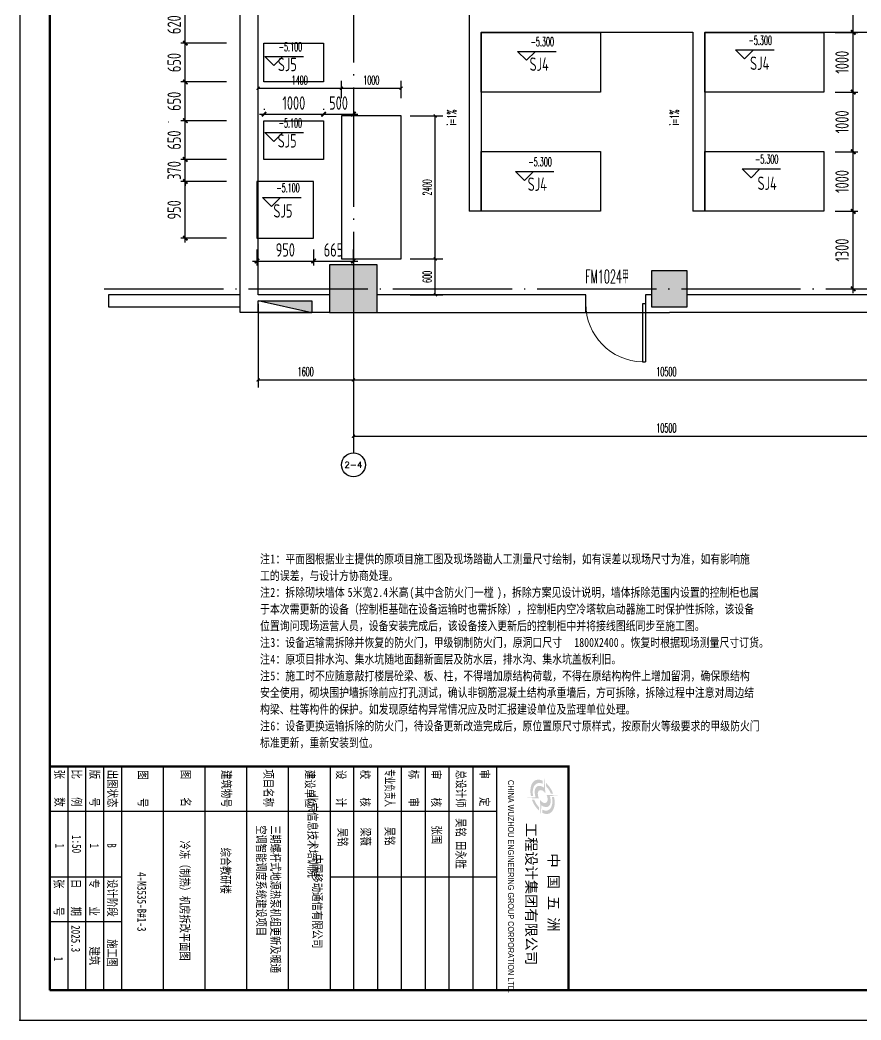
# Model space of a CAD drawing. Extents: x 917265 to 982035, y 334257 to 376307.
# Drawn here: x 917265 to 931371, y 334257 to 351027 of the extents above; entities that cross this region are included whole.
import ezdxf
from ezdxf.enums import TextEntityAlignment as Align

# ---------------------------------------------------------------- set-up
doc = ezdxf.new("R2010")
doc.units = 0
doc.header["$LTSCALE"] = 1000
doc.linetypes.add('DOTE', pattern=[2.42, 2, -0.2, 0.02, -0.2])
for name, color, linetype in [('ACS_COM', 7, 'Continuous'), ('AXIS', 3, 'Continuous'), ('AXIS_TEXT', 7, 'Continuous'), ('C_BLOCK_', 7, 'Continuous'), ('COLUMN', 9, 'Continuous'), ('DIM_ELEV', 3, 'Continuous'), ('DIM_SYMB', 3, 'Continuous'), ('DOTE', 1, 'Continuous'), ('PUB_DIM', 3, 'Continuous'), ('PUB_HATCH', 8, 'Continuous'), ('PUB_TEXT', 7, 'Continuous'), ('PUB_TITLE', 4, 'Continuous'), ('WALL', 255, 'Continuous'), ('WINDOW', 2, 'Continuous'), ('消火栓', 6, 'Continuous'), ('设备基础及留洞', 7, 'Continuous')]:
    doc.layers.add(name, color=color, linetype=linetype)
doc.layers.add('line', color=7, linetype='Continuous', lineweight=50)
doc.styles.add('-宋体', font='', dxfattribs={"width": 0.8})
doc.styles.add('_TCH_AXIS', font='COMPLEX', dxfattribs={"bigfont": 'GBCBIG'})
doc.styles.add('_TCH_DIM', font='SIMPLEX.shx', dxfattribs={"width": 0.75, "bigfont": 'GBCBIG.shx'})
doc.styles.add('_TCH_DIM_T3', font='SIMPLEX.shx', dxfattribs={"width": 0.529412, "bigfont": 'GBCBIG.shx'})
doc.styles.add('BZTK_仿宋GB2312', font='SIMFANG_0.TTF', dxfattribs={"width": 0.75})
doc.styles.add('TSSD_DIMENSION_T3', font='Tssdeng.shx', dxfattribs={"width": 0.7, "bigfont": 'hztxt.shx'})
doc.styles.add('TSSD_Rein', font='Tssdeng.shx', dxfattribs={"width": 0.7, "bigfont": 'hztxt.shx'})
doc.styles.add('WZEDRI_STYLE1', font='SIMFANG_0.TTF', dxfattribs={"width": 0.75})
doc.styles.add('WZEDRI_STYLE2', font='arial.ttf', dxfattribs={"width": 0.65})
doc.styles.add('轴网图框300$0$BZTK_仿宋GB2312', font='', dxfattribs={"width": 0.75})
doc.styles.get('-宋体').set_extended_font_data('SimSun')
doc.styles.get('轴网图框300$0$BZTK_仿宋GB2312').set_extended_font_data('SimSun')
doc.dimstyles.new('_TCH_ARCH&&50', dxfattribs={"dimtxt": 148.75, "dimasz": 50, "dimexe": 125, "dimexo": 150, "dimgap": 63.125, "dimtad": 1, "dimdec": 0, "dimzin": 0, "dimdsep": 46, "dimtxsty": '_TCH_DIM_T3', "dimblk": 'ARCHTICK', "dimcen": 0.09, "dimclrt": 7, "dimazin": 2, "dimtfac": 1, "dimtdec": 0, "dimtix": 1, "dimtmove": 2, "dimatfit": 3, "dimfxl": 1, "dimtolj": 1, "dimtzin": 0, "dimarcsym": 0})
doc.dimstyles.new('TSSD_150_150$TCH&&50', dxfattribs={"dimtxt": 225, "dimasz": 75, "dimexe": 75, "dimexo": 187.5, "dimgap": 75, "dimtad": 1, "dimdec": 0, "dimzin": 0, "dimdsep": 46, "dimtxsty": 'TSSD_DIMENSION_T3', "dimblk": 'ARCHTICK', "dimcen": 0, "dimdle": 75, "dimclrt": 7, "dimadec": 0, "dimazin": 0, "dimtfac": 1, "dimtdec": 0, "dimtix": 1, "dimtmove": 2, "dimatfit": 3, "dimfxl": 1, "dimtolj": 1, "dimtzin": 0, "dimarcsym": 0})

# ---------------------------------------------------------------- blocks, each defined once
blk = doc.blocks.new('$DorLib2D$00000001')
at = {"color": 30}
for p, q in [((0.45, 0.975), (0.5, 0.975)), ((0.45, 0), (0.45, 0.975)), ((0.5, 0), (0.5, 0.975)), ((0.5, 0), (0.45, 0))]:
    blk.add_line(p, q, dxfattribs=at)
at = {"color": 30, "lineweight": 13}
blk.add_arc((0.475, 0), 0.975, 91.4693, 180, dxfattribs=at)
blk = doc.blocks.new('消火栓')
at = {"layer": '消火栓'}
blk.add_hatch(color=256, dxfattribs=at).paths.add_polyline_path([(743316, -12254), (742416, -12254), (742416, -12454)])
blk.add_line((742416, -12454), (743316, -12254), dxfattribs=at)
blk.add_lwpolyline([(742416, -12454), (743316, -12454), (743316, -12254), (742416, -12254)], close=True, dxfattribs=at)
blk = doc.blocks.new('_ArchTick')
at = {"color": 0, "linetype": 'ByBlock', "const_width": 0.4}
blk.add_lwpolyline([(-0.5, -0.5), (0.5, 0.5)], dxfattribs=at)
blk = doc.blocks.new('*D107')
at = {"layer": 'Defpoints', "color": 0, "transparency": 16777216}
for p in [(12084, 2556), (12575, 2556), (12084, 1256)]:
    blk.add_point(p, dxfattribs=at)
at = {"layer": '设备基础及留洞', "color": 0, "lineweight": -2, "transparency": 16777216}
for p, q in [((12271, 2556), (12650, 2556)), ((12575, 1181), (12575, 2631)), ((12271, 1256), (12650, 1256))]:
    blk.add_line(p, q, dxfattribs=at)
at = {"layer": '设备基础及留洞', "color": 0, "lineweight": -2, "transparency": 16777216, "xscale": 75, "yscale": 75, "zscale": 75}
for p, rotation in [((12575, 2556), 90), ((12575, 1256), 270)]:
    blk.add_blockref('_ArchTick', p, dxfattribs=dict(at, rotation=rotation))
at = {"layer": '设备基础及留洞', "color": 7, "transparency": 16777216, "insert": (12387, 1906), "char_height": 225, "attachment_point": 5, "rotation": 90, "style": 'TSSD_DIMENSION_T3'}
blk.add_mtext('\\A1;1300', dxfattribs=at)
blk = doc.blocks.new('*D108')
at = {"layer": 'Defpoints', "color": 0, "transparency": 16777216}
for p in [(12084, 3556), (12575, 3556), (12084, 2556)]:
    blk.add_point(p, dxfattribs=at)
at = {"layer": '设备基础及留洞', "color": 0, "lineweight": -2, "transparency": 16777216}
for p, q in [((12271, 3556), (12650, 3556)), ((12575, 2481), (12575, 3631)), ((12271, 2556), (12650, 2556))]:
    blk.add_line(p, q, dxfattribs=at)
at = {"layer": '设备基础及留洞', "color": 0, "lineweight": -2, "transparency": 16777216, "xscale": 75, "yscale": 75, "zscale": 75}
for p, rotation in [((12575, 3556), 90), ((12575, 2556), 270)]:
    blk.add_blockref('_ArchTick', p, dxfattribs=dict(at, rotation=rotation))
at = {"layer": '设备基础及留洞', "color": 7, "transparency": 16777216, "insert": (12387, 3056), "char_height": 225, "attachment_point": 5, "rotation": 90, "style": 'TSSD_DIMENSION_T3'}
blk.add_mtext('\\A1;1000', dxfattribs=at)
blk = doc.blocks.new('*D109')
at = {"layer": 'Defpoints', "color": 0, "transparency": 16777216}
for p in [(12084, 4556), (12575, 4556), (12084, 3556)]:
    blk.add_point(p, dxfattribs=at)
at = {"layer": '设备基础及留洞', "color": 0, "lineweight": -2, "transparency": 16777216}
for p, q in [((12271, 4556), (12650, 4556)), ((12575, 3481), (12575, 4631)), ((12271, 3556), (12650, 3556))]:
    blk.add_line(p, q, dxfattribs=at)
at = {"layer": '设备基础及留洞', "color": 0, "lineweight": -2, "transparency": 16777216, "xscale": 75, "yscale": 75, "zscale": 75}
for p, rotation in [((12575, 4556), 90), ((12575, 3556), 270)]:
    blk.add_blockref('_ArchTick', p, dxfattribs=dict(at, rotation=rotation))
at = {"layer": '设备基础及留洞', "color": 7, "transparency": 16777216, "insert": (12387, 4056), "char_height": 225, "attachment_point": 5, "rotation": 90, "style": 'TSSD_DIMENSION_T3'}
blk.add_mtext('\\A1;1000', dxfattribs=at)
blk = doc.blocks.new('*D110')
at = {"layer": 'Defpoints', "color": 0, "transparency": 16777216}
for p in [(12084, 5556), (12575, 5556), (12084, 4556)]:
    blk.add_point(p, dxfattribs=at)
at = {"layer": '设备基础及留洞', "color": 0, "lineweight": -2, "transparency": 16777216}
for p, q in [((12271, 5556), (12650, 5556)), ((12575, 4481), (12575, 5631)), ((12271, 4556), (12650, 4556))]:
    blk.add_line(p, q, dxfattribs=at)
at = {"layer": '设备基础及留洞', "color": 0, "lineweight": -2, "transparency": 16777216, "xscale": 75, "yscale": 75, "zscale": 75}
for p, rotation in [((12575, 5556), 90), ((12575, 4556), 270)]:
    blk.add_blockref('_ArchTick', p, dxfattribs=dict(at, rotation=rotation))
at = {"layer": '设备基础及留洞', "color": 7, "transparency": 16777216, "insert": (12387, 5056), "char_height": 225, "attachment_point": 5, "rotation": 90, "style": 'TSSD_DIMENSION_T3'}
blk.add_mtext('\\A1;1000', dxfattribs=at)
blk = doc.blocks.new('*D111')
at = {"layer": 'Defpoints', "color": 0, "transparency": 16777216}
for p in [(12084, 7356), (12575, 7356), (12084, 5556)]:
    blk.add_point(p, dxfattribs=at)
at = {"layer": '设备基础及留洞', "color": 0, "lineweight": -2, "transparency": 16777216}
for p, q in [((12575, 5481), (12575, 7431)), ((12271, 7356), (12650, 7356)), ((12271, 5556), (12650, 5556))]:
    blk.add_line(p, q, dxfattribs=at)
at = {"layer": '设备基础及留洞', "color": 0, "lineweight": -2, "transparency": 16777216, "xscale": 75, "yscale": 75, "zscale": 75}
for p, rotation in [((12575, 7356), 90), ((12575, 5556), 270)]:
    blk.add_blockref('_ArchTick', p, dxfattribs=dict(at, rotation=rotation))
at = {"layer": '设备基础及留洞', "color": 7, "transparency": 16777216, "insert": (12387, 6456), "char_height": 225, "attachment_point": 5, "rotation": 90, "style": 'TSSD_DIMENSION_T3'}
blk.add_mtext('\\A1;1800', dxfattribs=at)
blk = doc.blocks.new('*D113')
at = {"layer": 'Defpoints', "color": 0, "transparency": 16777216}
for p in [(3524, 2106), (4189, 2106), (4189, 1722)]:
    blk.add_point(p, dxfattribs=at)
at = {"layer": '设备基础及留洞', "color": 0, "lineweight": -2, "transparency": 16777216}
for p, q in [((3524, 1918), (3524, 1647)), ((4189, 1918), (4189, 1647)), ((3449, 1722), (4264, 1722))]:
    blk.add_line(p, q, dxfattribs=at)
at = {"layer": '设备基础及留洞', "color": 0, "lineweight": -2, "transparency": 16777216, "xscale": 75, "yscale": 75, "zscale": 75, "rotation": 180}
blk.add_blockref('_ArchTick', (3524, 1722), dxfattribs=at)
at = {"layer": '设备基础及留洞', "color": 0, "lineweight": -2, "transparency": 16777216, "xscale": 75, "yscale": 75, "zscale": 75}
blk.add_blockref('_ArchTick', (4189, 1722), dxfattribs=at)
at = {"layer": '设备基础及留洞', "color": 7, "transparency": 16777216, "insert": (3857, 1909), "char_height": 225, "attachment_point": 5, "style": 'TSSD_DIMENSION_T3'}
blk.add_mtext('\\A1;665', dxfattribs=at)
blk = doc.blocks.new('*D114')
at = {"layer": 'Defpoints', "color": 0, "transparency": 16777216}
for p in [(2574, 2106), (3524, 2106), (3524, 1722)]:
    blk.add_point(p, dxfattribs=at)
at = {"layer": '设备基础及留洞', "color": 0, "lineweight": -2, "transparency": 16777216}
for p, q in [((2574, 1918), (2574, 1647)), ((3524, 1918), (3524, 1647)), ((2499, 1722), (3599, 1722))]:
    blk.add_line(p, q, dxfattribs=at)
at = {"layer": '设备基础及留洞', "color": 0, "lineweight": -2, "transparency": 16777216, "xscale": 75, "yscale": 75, "zscale": 75, "rotation": 180}
blk.add_blockref('_ArchTick', (2574, 1722), dxfattribs=at)
at = {"layer": '设备基础及留洞', "color": 0, "lineweight": -2, "transparency": 16777216, "xscale": 75, "yscale": 75, "zscale": 75}
blk.add_blockref('_ArchTick', (3524, 1722), dxfattribs=at)
at = {"layer": '设备基础及留洞', "color": 7, "transparency": 16777216, "insert": (3049, 1909), "char_height": 225, "attachment_point": 5, "style": 'TSSD_DIMENSION_T3'}
blk.add_mtext('\\A1;950', dxfattribs=at)
blk = doc.blocks.new('*D115')
at = {"layer": 'Defpoints', "color": 0, "transparency": 16777216}
for p in [(3692, 4086), (4191, 4185), (4191, 4086)]:
    blk.add_point(p, dxfattribs=at)
at = {"layer": '设备基础及留洞', "color": 0, "lineweight": -2, "transparency": 16777216}
for p, q in [((3692, 4273), (3692, 4260)), ((4191, 4273), (4191, 4260)), ((3617, 4185), (4266, 4185))]:
    blk.add_line(p, q, dxfattribs=at)
at = {"layer": '设备基础及留洞', "color": 0, "lineweight": -2, "transparency": 16777216, "xscale": 75, "yscale": 75, "zscale": 75, "rotation": 180}
blk.add_blockref('_ArchTick', (3692, 4185), dxfattribs=at)
at = {"layer": '设备基础及留洞', "color": 0, "lineweight": -2, "transparency": 16777216, "xscale": 75, "yscale": 75, "zscale": 75}
blk.add_blockref('_ArchTick', (4191, 4185), dxfattribs=at)
at = {"layer": '设备基础及留洞', "color": 7, "transparency": 16777216, "insert": (3942, 4372), "char_height": 225, "attachment_point": 5, "style": 'TSSD_DIMENSION_T3'}
blk.add_mtext('\\A1;500', dxfattribs=at)
blk = doc.blocks.new('*D116')
at = {"layer": 'Defpoints', "color": 0, "transparency": 16777216}
for p in [(2692, 4086), (3692, 4185), (3692, 4086)]:
    blk.add_point(p, dxfattribs=at)
at = {"layer": '设备基础及留洞', "color": 0, "lineweight": -2, "transparency": 16777216}
for p, q in [((2692, 4273), (2692, 4260)), ((3692, 4273), (3692, 4260)), ((2617, 4185), (3767, 4185))]:
    blk.add_line(p, q, dxfattribs=at)
at = {"layer": '设备基础及留洞', "color": 0, "lineweight": -2, "transparency": 16777216, "xscale": 75, "yscale": 75, "zscale": 75, "rotation": 180}
blk.add_blockref('_ArchTick', (2692, 4185), dxfattribs=at)
at = {"layer": '设备基础及留洞', "color": 0, "lineweight": -2, "transparency": 16777216, "xscale": 75, "yscale": 75, "zscale": 75}
blk.add_blockref('_ArchTick', (3692, 4185), dxfattribs=at)
at = {"layer": '设备基础及留洞', "color": 7, "transparency": 16777216, "insert": (3192, 4372), "char_height": 225, "attachment_point": 5, "style": 'TSSD_DIMENSION_T3'}
blk.add_mtext('\\A1;1000', dxfattribs=at)
blk = doc.blocks.new('*D146')
at = {"layer": 'Defpoints', "color": 0, "transparency": 16777216}
for p in [(1372, 3056), (2250, 3056), (2250, 2106)]:
    blk.add_point(p, dxfattribs=at)
at = {"layer": '设备基础及留洞', "color": 0, "lineweight": -2, "transparency": 16777216}
for p, q in [((2063, 3056), (1297, 3056)), ((1372, 2031), (1372, 3131)), ((2063, 2106), (1297, 2106))]:
    blk.add_line(p, q, dxfattribs=at)
at = {"layer": '设备基础及留洞', "color": 0, "lineweight": -2, "transparency": 16777216, "xscale": 75, "yscale": 75, "zscale": 75}
for p, rotation in [((1372, 3056), 90), ((1372, 2106), 270)]:
    blk.add_blockref('_ArchTick', p, dxfattribs=dict(at, rotation=rotation))
at = {"layer": '设备基础及留洞', "color": 7, "transparency": 16777216, "insert": (1185, 2581), "char_height": 225, "attachment_point": 5, "rotation": 90, "style": 'TSSD_DIMENSION_T3'}
blk.add_mtext('\\A1;950', dxfattribs=at)
blk = doc.blocks.new('*D147')
at = {"layer": 'Defpoints', "color": 0, "transparency": 16777216}
for p in [(1372, 3426), (2250, 3426), (2250, 3056)]:
    blk.add_point(p, dxfattribs=at)
at = {"layer": '设备基础及留洞', "color": 0, "lineweight": -2, "transparency": 16777216}
for p, q in [((2063, 3426), (1297, 3426)), ((1372, 3426), (1372, 3501)), ((1372, 3056), (1372, 3426)), ((2063, 3056), (1297, 3056)), ((1372, 3056), (1372, 2981))]:
    blk.add_line(p, q, dxfattribs=at)
at = {"layer": '设备基础及留洞', "color": 0, "lineweight": -2, "transparency": 16777216, "xscale": 75, "yscale": 75, "zscale": 75}
for p, rotation in [((1372, 3426), 270), ((1372, 3056), 90)]:
    blk.add_blockref('_ArchTick', p, dxfattribs=dict(at, rotation=rotation))
at = {"layer": '设备基础及留洞', "color": 7, "transparency": 16777216, "insert": (1185, 3241), "char_height": 225, "attachment_point": 5, "rotation": 90, "style": 'TSSD_DIMENSION_T3'}
blk.add_mtext('\\A1;370', dxfattribs=at)
blk = doc.blocks.new('*D148')
at = {"layer": 'Defpoints', "color": 0, "transparency": 16777216}
for p in [(1372, 4076), (2250, 4076), (2250, 3426)]:
    blk.add_point(p, dxfattribs=at)
at = {"layer": '设备基础及留洞', "color": 0, "lineweight": -2, "transparency": 16777216}
for p, q in [((2063, 4076), (1297, 4076)), ((1372, 3351), (1372, 4151)), ((2063, 3426), (1297, 3426))]:
    blk.add_line(p, q, dxfattribs=at)
at = {"layer": '设备基础及留洞', "color": 0, "lineweight": -2, "transparency": 16777216, "xscale": 75, "yscale": 75, "zscale": 75}
for p, rotation in [((1372, 4076), 90), ((1372, 3426), 270)]:
    blk.add_blockref('_ArchTick', p, dxfattribs=dict(at, rotation=rotation))
at = {"layer": '设备基础及留洞', "color": 7, "transparency": 16777216, "insert": (1185, 3751), "char_height": 225, "attachment_point": 5, "rotation": 90, "style": 'TSSD_DIMENSION_T3'}
blk.add_mtext('\\A1;650', dxfattribs=at)
blk = doc.blocks.new('*D149')
at = {"layer": 'Defpoints', "color": 0, "transparency": 16777216}
for p in [(1372, 4726), (2250, 4726), (2250, 4076)]:
    blk.add_point(p, dxfattribs=at)
at = {"layer": '设备基础及留洞', "color": 0, "lineweight": -2, "transparency": 16777216}
for p, q in [((2063, 4726), (1297, 4726)), ((1372, 4001), (1372, 4801)), ((2063, 4076), (1297, 4076))]:
    blk.add_line(p, q, dxfattribs=at)
at = {"layer": '设备基础及留洞', "color": 0, "lineweight": -2, "transparency": 16777216, "xscale": 75, "yscale": 75, "zscale": 75}
for p, rotation in [((1372, 4726), 90), ((1372, 4076), 270)]:
    blk.add_blockref('_ArchTick', p, dxfattribs=dict(at, rotation=rotation))
at = {"layer": '设备基础及留洞', "color": 7, "transparency": 16777216, "insert": (1185, 4401), "char_height": 225, "attachment_point": 5, "rotation": 90, "style": 'TSSD_DIMENSION_T3'}
blk.add_mtext('\\A1;650', dxfattribs=at)
blk = doc.blocks.new('*D150')
at = {"layer": 'Defpoints', "color": 0, "transparency": 16777216}
for p in [(1372, 5376), (2250, 5376), (2250, 4726)]:
    blk.add_point(p, dxfattribs=at)
at = {"layer": '设备基础及留洞', "color": 0, "lineweight": -2, "transparency": 16777216}
for p, q in [((2063, 5376), (1297, 5376)), ((1372, 4651), (1372, 5451)), ((2063, 4726), (1297, 4726))]:
    blk.add_line(p, q, dxfattribs=at)
at = {"layer": '设备基础及留洞', "color": 0, "lineweight": -2, "transparency": 16777216, "xscale": 75, "yscale": 75, "zscale": 75}
for p, rotation in [((1372, 5376), 90), ((1372, 4726), 270)]:
    blk.add_blockref('_ArchTick', p, dxfattribs=dict(at, rotation=rotation))
at = {"layer": '设备基础及留洞', "color": 7, "transparency": 16777216, "insert": (1185, 5051), "char_height": 225, "attachment_point": 5, "rotation": 90, "style": 'TSSD_DIMENSION_T3'}
blk.add_mtext('\\A1;650', dxfattribs=at)
blk = doc.blocks.new('*D151')
at = {"layer": 'Defpoints', "color": 0, "transparency": 16777216}
for p in [(1372, 5996), (2250, 5996), (2250, 5376)]:
    blk.add_point(p, dxfattribs=at)
at = {"layer": '设备基础及留洞', "color": 0, "lineweight": -2, "transparency": 16777216}
for p, q in [((1372, 5301), (1372, 6071)), ((2063, 5996), (1297, 5996)), ((2063, 5376), (1297, 5376))]:
    blk.add_line(p, q, dxfattribs=at)
at = {"layer": '设备基础及留洞', "color": 0, "lineweight": -2, "transparency": 16777216, "xscale": 75, "yscale": 75, "zscale": 75}
for p, rotation in [((1372, 5996), 90), ((1372, 5376), 270)]:
    blk.add_blockref('_ArchTick', p, dxfattribs=dict(at, rotation=rotation))
at = {"layer": '设备基础及留洞', "color": 7, "transparency": 16777216, "insert": (1185, 5686), "char_height": 225, "attachment_point": 5, "rotation": 90, "style": 'TSSD_DIMENSION_T3'}
blk.add_mtext('\\A1;620', dxfattribs=at)
blk = doc.blocks.new('标准图框_A1_横式')
h = blk.add_hatch(color=256)
h.paths.add_polyline_path([(769.62, 174.11), (770.74, 174.11), (770.19, 173.53), (769.38, 172.89), (768.73, 172.48), (767.84, 172.02), (767.05, 171.71), (767.05, 172.5), (767.79, 172.81), (768.63, 173.29), (769.11, 173.65)])
h.paths.add_polyline_path([(760.76, 175.36), (761.79, 175.36), (761.65, 175.02), (761.5, 174.42), (761.53, 173.85), (761.65, 173.46), (761.94, 173.01), (762.27, 172.67), (762.63, 172.43), (762.94, 172.29), (763.64, 172.09), (764.29, 172.02), (764.86, 172.02), (765.39, 172.07), (765.9, 172.17), (765.9, 171.42), (765.3, 171.3), (764.53, 171.23), (763.81, 171.23), (762.78, 171.37), (762.22, 171.54), (761.79, 171.73), (761.29, 172.05), (760.93, 172.38), (760.76, 172.6), (760.54, 173.01), (760.4, 173.58), (760.4, 174.25), (760.5, 174.73), (760.62, 175.09)], flags=17)
h.paths.add_polyline_path([(764.7, 176.2), (764.86, 176.2), (764.46, 175.84), (764.22, 175.55), (764.05, 175.26), (763.9, 174.78), (763.93, 174.42), (764.05, 174.16), (764.14, 174.04), (764.41, 173.85), (764.67, 173.75), (764.98, 173.7), (765.68, 173.75), (766.18, 173.89), (766.69, 174.13), (766.52, 169.72), (766.3, 172.62), (766.28, 172.89), (766.23, 172.98), (765.68, 172.81), (764.96, 172.69), (764.07, 172.69), (763.59, 172.79), (763.11, 173.01), (762.75, 173.34), (762.63, 173.53), (762.49, 173.92), (762.46, 174.09), (762.49, 174.54), (762.63, 175.02), (762.87, 175.48), (763.06, 175.74), (762.87, 175.79), (759.01, 176.01)])
h.paths.add_polyline_path([(765.03, 178.81), (765.08, 178.81), (765.06, 178.05), (764.62, 177.88), (764.02, 177.57), (763.38, 177.13), (762.66, 176.51), (761.55, 176.51), (762.32, 177.25), (762.92, 177.71), (763.76, 178.24), (764.43, 178.57)])
h.paths.add_polyline_path([(767.62, 179.37), (768.54, 179.37), (769.38, 179.25), (770.02, 179.05), (770.72, 178.72), (771.08, 178.45), (771.51, 177.97), (771.73, 177.57), (771.87, 177.01), (771.85, 176.2), (771.78, 175.86), (771.54, 175.26), (770.48, 175.26), (770.72, 175.91), (770.77, 176.17), (770.77, 176.68), (770.72, 176.92), (770.53, 177.37), (770.31, 177.66), (770, 177.95), (769.71, 178.14), (769.42, 178.29), (768.75, 178.5), (768.06, 178.6), (767.1, 178.57), (766.23, 178.43), (766.23, 179.15), (766.81, 179.27)], flags=17)
h.paths.add_polyline_path([(765.66, 180.69), (765.66, 181), (765.87, 177.83), (765.92, 177.73), (766.23, 177.85), (767.14, 178.02), (767.96, 178.02), (768.44, 177.93), (768.75, 177.81), (769.11, 177.57), (769.4, 177.25), (769.52, 177.01), (769.59, 176.7), (769.59, 176.32), (769.42, 175.67), (769.21, 175.24), (768.99, 174.95), (769.02, 174.9), (772.83, 174.66), (767.19, 174.45), (767.55, 174.76), (767.98, 175.31), (768.15, 175.67), (768.2, 175.86), (768.2, 176.2), (768.1, 176.49), (767.96, 176.68), (767.82, 176.8), (767.41, 176.97), (766.9, 177.01), (766.16, 176.89), (765.87, 176.8), (765.49, 176.61)])
for p, q in [((831, 160), (756, 160)), ((771, 10), (771, 160)), ((793, 104), (793, 160)), ((831, 152), (756, 152)), ((831, 144), (756, 144)), ((831, 136), (756, 136)), ((831, 128), (756, 128)), ((831, 120), (756, 120)), ((831, 112), (756, 112)), ((756, 104), (831, 104)), ((831, 90), (831, 104)), ((756, 90), (831, 90)), ((831, 76), (831, 90)), ((756, 76), (831, 76)), ((756, 62), (831, 62)), ((756, 48), (831, 48)), ((756, 34), (831, 34)), ((793, 10), (793, 34)), ((808, 10), (808, 34)), ((756, 28), (831, 28)), ((756, 22), (831, 22)), ((756, 16), (831, 16))]:
    blk.add_line(p, q)
at = {"color": 7}
for points in [[(841, 0), (841, 594)], [(0, 0), (841, 0)]]:
    blk.add_lwpolyline(points, dxfattribs=at)
at = {"color": 4, "const_width": 0.8}
blk.add_lwpolyline([(831, 10), (831, 584)], dxfattribs=at)
at = {"lineweight": 80, "const_width": 0.8}
blk.add_lwpolyline([(831, 10), (831, 184), (756, 184), (756, 10)], dxfattribs=at)
at = {"color": 4}
blk.add_lwpolyline([(25, 10, 0.8, 0.8, 0), (831, 10, 0, 0, 0)], format="xyseb", dxfattribs=at)
at = {"lineweight": 30, "const_width": 0.3}
blk.add_lwpolyline([(831, 10), (756, 10)], dxfattribs=at)
blk.add_point((841, 0))
at = {"lineweight": 106, "style": 'WZEDRI_STYLE1'}
for s, p in [('中 国 五 洲', (785.1, 177.24)), ('工程设计集团有限公司', (774.9, 169.77))]:
    blk.add_text(s, height=3.5, dxfattribs=at).set_placement(p)
for s, height, style, width, p in [('CHINA WUZHOU ENGINEERING GROUP CORPORATION LTD.', 2, 'WZEDRI_STYLE2', 0.8, (760.5, 163.7)), ('审    定', 3, 'BZTK_仿宋GB2312', 0.75, (756.98, 154.39)), ('总设计师', 3, 'BZTK_仿宋GB2312', 0.75, (757.13, 146.43)), ('审    核', 3, 'BZTK_仿宋GB2312', 0.75, (757.13, 138.15)), ('标    审', 3, 'BZTK_仿宋GB2312', 0.75, (757.1, 130.61)), ('专业负责人', 3, 'BZTK_仿宋GB2312', 0.6, (756.9, 122.55)), ('校    核', 3, 'BZTK_仿宋GB2312', 0.75, (757.09, 114.33)), ('设    计', 3, 'BZTK_仿宋GB2312', 0.75, (757.14, 106.24)), ('建设单位', 3, 'BZTK_仿宋GB2312', 0.75, (757.11, 95.82)), (' 项目名称', 3, 'BZTK_仿宋GB2312', 0.75, (755.41, 81.9)), ('建筑物号', 3, 'BZTK_仿宋GB2312', 0.75, (757.15, 67.77)), ('图    名', 3, 'BZTK_仿宋GB2312', 0.75, (757.06, 54.15)), ('图    号', 3, 'BZTK_仿宋GB2312', 0.75, (757.25, 39.75)), ('出图状态', 3, 'BZTK_仿宋GB2312', 0.75, (757.09, 29.55)), ('设计阶段', 3, 'BZTK_仿宋GB2312', 0.75, (793.75, 29.47)), ('版    号', 3, 'BZTK_仿宋GB2312', 0.75, (757.09, 23.55)), ('专    业', 3, 'BZTK_仿宋GB2312', 0.75, (793.68, 23.42)), ('比    例', 3, 'BZTK_仿宋GB2312', 0.75, (756.99, 17.5)), ('日    期', 3, 'BZTK_仿宋GB2312', 0.75, (793.71, 17.33)), ('张    数', 3, 'BZTK_仿宋GB2312', 0.75, (757.05, 11.77)), ('张    号', 3, 'BZTK_仿宋GB2312', 0.75, (793.74, 11.56))]:
    blk.add_text(s, height=height, dxfattribs=dict(style=style, width=width)).set_placement(p)
at = {"style": 'BZTK_仿宋GB2312', "width": 0.75}
for tag, height, p in [('工艺', 2.5, (17.55, 569)), ('总图', 2.5, (17.55, 557)), ('建筑', 2.5, (17.55, 545)), ('结构', 2.5, (17.55, 533)), ('水道', 2.5, (17.55, 521)), ('暖通', 2.5, (17.55, 509)), ('电气', 2.5, (17.55, 497)), ('电信', 2.5, (17.55, 485)), ('热机', 2.5, (17.55, 473)), ('自控', 2.5, (17.55, 461)), ('审定', 3, (781.22, 156.28)), ('总设计师', 3, (782, 148)), ('审核', 3, (782, 140)), ('标审', 3, (782, 132)), ('专业负责人', 3, (782, 124)), ('校核', 3, (782, 116)), ('设计', 3, (782, 108)), ('建筑物号', 3, (801, 69)), ('图名', 3, (801, 55)), ('图号', 3, (801, 41)), ('出图状态', 3, (782, 31)), ('设计阶段', 3, (819.5, 31)), ('版号', 3, (782, 25)), ('专业', 3, (819.5, 25)), ('比例', 3, (782, 19)), ('日期', 3, (819.5, 19)), ('张数', 3, (782, 13)), ('张号', 3, (819.5, 13))]:
    blk.add_attdef(tag, text='', height=height, dxfattribs=at).set_placement(p, align=Align.MIDDLE_CENTER)
at = {"style": 'BZTK_仿宋GB2312', "width": 0.75, "flags": 1}
for tag, p in [('审定签名位置_001', (811.75, 157.58)), ('总设计师签名位置_001', (811.75, 149.58)), ('审核签名位置_001', (811.75, 141.58)), ('标审签名位置_001', (811.75, 133.58)), ('专业负责人签名位置_001', (811.75, 125.58)), ('校核签名位置_001', (811.75, 117.58)), ('设计签名位置_001', (811.75, 109.58))]:
    blk.add_attdef(tag, text='', height=3, dxfattribs=at).set_placement(p, align=Align.TOP_LEFT)
at = {"style": 'BZTK_仿宋GB2312', "width": 0.75}
for tag, p in [('建设单位_001', (801, 98.5)), ('项目名称_001', (801, 84.5))]:
    blk.add_attdef(tag, text='', height=3, dxfattribs=at).set_placement(p, align=Align.TOP_LEFT)
blk = doc.blocks.new('A$C1E6212F9')
at = {"layer": 'C_BLOCK_'}
ref = blk.add_blockref('标准图框_A1_横式', (0, 0), dxfattribs=at)
ref.add_attrib('建设单位_001', '中国移动通信有限公司', (785.49, 98.27), dxfattribs={"layer": '0', "height": 3, "style": 'BZTK_仿宋GB2312', "width": 0.75})
ref.add_attrib('专业', '建筑', dxfattribs={"layer": '0', "height": 3, "style": 'BZTK_仿宋GB2312', "width": 0.75}).set_placement((819.5, 25), align=Align.MIDDLE_CENTER)
ref.add_attrib('比例', '1:50', dxfattribs={"layer": '0', "height": 3, "style": 'BZTK_仿宋GB2312', "width": 0.75}).set_placement((782, 19), align=Align.MIDDLE_CENTER)
ref.add_attrib('建设单位_002', '北京信息技术培训院', (764.93, 96.71), dxfattribs={"layer": '0', "height": 3, "style": 'BZTK_仿宋GB2312', "width": 0.75})
blk = doc.blocks.new('*D23')
at = {"layer": 'AXIS', "color": 0, "lineweight": -2, "transparency": 16777216}
for p, q in [((922857, 344641), (922857, 343922)), ((933357, 344641), (933357, 343922)), ((922857, 344047), (933357, 344047))]:
    blk.add_line(p, q, dxfattribs=at)
at = {"layer": 'Defpoints', "color": 0, "transparency": 16777216}
for p in [(922857, 344791), (933357, 344791), (933357, 344047)]:
    blk.add_point(p, dxfattribs=at)
at = {"layer": 'AXIS', "color": 0, "lineweight": -2, "transparency": 16777216, "xscale": 50, "yscale": 50, "zscale": 50, "rotation": 180}
blk.add_blockref('_ArchTick', (922857, 344047), dxfattribs=at)
at = {"layer": 'AXIS', "color": 0, "lineweight": -2, "transparency": 16777216, "xscale": 50, "yscale": 50, "zscale": 50}
blk.add_blockref('_ArchTick', (933357, 344047), dxfattribs=at)
at = {"layer": 'AXIS', "color": 7, "transparency": 16777216, "insert": (928107, 344185), "char_height": 148.8, "attachment_point": 5, "style": '_TCH_DIM_T3'}
blk.add_mtext('\\A1;10500', dxfattribs=at)
blk = doc.blocks.new('*D32')
at = {"layer": 'Defpoints', "color": 0, "transparency": 16777216}
for p in [(923657, 349419), (924231, 349419), (923657, 347019)]:
    blk.add_point(p, dxfattribs=at)
at = {"layer": 'PUB_DIM', "color": 0, "lineweight": -2, "transparency": 16777216}
for p, q in [((923807, 349419), (924356, 349419)), ((924231, 347019), (924231, 349419)), ((923807, 347019), (924356, 347019))]:
    blk.add_line(p, q, dxfattribs=at)
at = {"layer": 'PUB_DIM', "color": 0, "lineweight": -2, "transparency": 16777216, "xscale": 50, "yscale": 50, "zscale": 50}
for p, rotation in [((924231, 349419), 90), ((924231, 347019), 270)]:
    blk.add_blockref('_ArchTick', p, dxfattribs=dict(at, rotation=rotation))
at = {"layer": 'PUB_DIM', "color": 7, "transparency": 16777216, "insert": (924093, 348219), "char_height": 148.8, "attachment_point": 5, "rotation": 90, "style": '_TCH_DIM_T3'}
blk.add_mtext('\\A1;2400', dxfattribs=at)
blk = doc.blocks.new('*D33')
at = {"layer": 'Defpoints', "color": 0, "transparency": 16777216}
for p in [(923657, 347019), (924231, 347019), (923657, 346419)]:
    blk.add_point(p, dxfattribs=at)
at = {"layer": 'PUB_DIM', "color": 0, "lineweight": -2, "transparency": 16777216}
for p, q in [((923807, 347019), (924356, 347019)), ((924231, 346419), (924231, 347019)), ((923807, 346419), (924356, 346419))]:
    blk.add_line(p, q, dxfattribs=at)
at = {"layer": 'PUB_DIM', "color": 0, "lineweight": -2, "transparency": 16777216, "xscale": 50, "yscale": 50, "zscale": 50}
for p, rotation in [((924231, 347019), 90), ((924231, 346419), 270)]:
    blk.add_blockref('_ArchTick', p, dxfattribs=dict(at, rotation=rotation))
at = {"layer": 'PUB_DIM', "color": 7, "transparency": 16777216, "insert": (924093, 346719), "char_height": 148.8, "attachment_point": 5, "rotation": 90, "style": '_TCH_DIM_T3'}
blk.add_mtext('\\A1;600', dxfattribs=at)
blk = doc.blocks.new('*D34')
at = {"layer": 'Defpoints', "color": 0, "transparency": 16777216}
for p in [(922657, 349881), (921257, 349563), (922657, 349563)]:
    blk.add_point(p, dxfattribs=at)
at = {"layer": 'PUB_DIM', "color": 0, "lineweight": -2, "transparency": 16777216}
for p, q in [((921257, 349713), (921257, 350006)), ((922657, 349713), (922657, 350006)), ((921257, 349881), (922657, 349881))]:
    blk.add_line(p, q, dxfattribs=at)
at = {"layer": 'PUB_DIM', "color": 0, "lineweight": -2, "transparency": 16777216, "xscale": 50, "yscale": 50, "zscale": 50, "rotation": 180}
blk.add_blockref('_ArchTick', (921257, 349881), dxfattribs=at)
at = {"layer": 'PUB_DIM', "color": 0, "lineweight": -2, "transparency": 16777216, "xscale": 50, "yscale": 50, "zscale": 50}
blk.add_blockref('_ArchTick', (922657, 349881), dxfattribs=at)
at = {"layer": 'PUB_DIM', "color": 7, "transparency": 16777216, "insert": (921957, 350018), "char_height": 148.8, "attachment_point": 5, "style": '_TCH_DIM_T3'}
blk.add_mtext('\\A1;1400', dxfattribs=at)
blk = doc.blocks.new('*D35')
at = {"layer": 'Defpoints', "color": 0, "transparency": 16777216}
for p in [(923657, 349881), (922657, 349563), (923657, 349563)]:
    blk.add_point(p, dxfattribs=at)
at = {"layer": 'PUB_DIM', "color": 0, "lineweight": -2, "transparency": 16777216}
for p, q in [((922657, 349713), (922657, 350006)), ((923657, 349713), (923657, 350006)), ((922657, 349881), (923657, 349881))]:
    blk.add_line(p, q, dxfattribs=at)
at = {"layer": 'PUB_DIM', "color": 0, "lineweight": -2, "transparency": 16777216, "xscale": 50, "yscale": 50, "zscale": 50, "rotation": 180}
blk.add_blockref('_ArchTick', (922657, 349881), dxfattribs=at)
at = {"layer": 'PUB_DIM', "color": 0, "lineweight": -2, "transparency": 16777216, "xscale": 50, "yscale": 50, "zscale": 50}
blk.add_blockref('_ArchTick', (923657, 349881), dxfattribs=at)
at = {"layer": 'PUB_DIM', "color": 7, "transparency": 16777216, "insert": (923157, 350018), "char_height": 148.8, "attachment_point": 5, "style": '_TCH_DIM_T3'}
blk.add_mtext('\\A1;1000', dxfattribs=at)
blk = doc.blocks.new('*D43')
at = {"layer": 'Defpoints', "color": 0, "transparency": 16777216}
for p in [(921257, 346419), (922857, 346419), (922857, 344991)]:
    blk.add_point(p, dxfattribs=at)
at = {"layer": 'PUB_DIM', "color": 0, "lineweight": -2, "transparency": 16777216}
for p, q in [((921257, 346269), (921257, 344866)), ((922857, 346269), (922857, 344866)), ((921257, 344991), (922857, 344991))]:
    blk.add_line(p, q, dxfattribs=at)
at = {"layer": 'PUB_DIM', "color": 0, "lineweight": -2, "transparency": 16777216, "xscale": 50, "yscale": 50, "zscale": 50, "rotation": 180}
blk.add_blockref('_ArchTick', (921257, 344991), dxfattribs=at)
at = {"layer": 'PUB_DIM', "color": 0, "lineweight": -2, "transparency": 16777216, "xscale": 50, "yscale": 50, "zscale": 50}
blk.add_blockref('_ArchTick', (922857, 344991), dxfattribs=at)
at = {"layer": 'PUB_DIM', "color": 7, "transparency": 16777216, "insert": (922057, 345129), "char_height": 148.8, "attachment_point": 5, "style": '_TCH_DIM_T3'}
blk.add_mtext('\\A1;1600', dxfattribs=at)
blk = doc.blocks.new('*D44')
at = {"layer": 'Defpoints', "color": 0, "transparency": 16777216}
for p in [(922857, 346419), (933357, 346419), (933357, 344991)]:
    blk.add_point(p, dxfattribs=at)
at = {"layer": 'PUB_DIM', "color": 0, "lineweight": -2, "transparency": 16777216}
for p, q in [((922857, 346269), (922857, 344866)), ((933357, 346269), (933357, 344866)), ((922857, 344991), (933357, 344991))]:
    blk.add_line(p, q, dxfattribs=at)
at = {"layer": 'PUB_DIM', "color": 0, "lineweight": -2, "transparency": 16777216, "xscale": 50, "yscale": 50, "zscale": 50, "rotation": 180}
blk.add_blockref('_ArchTick', (922857, 344991), dxfattribs=at)
at = {"layer": 'PUB_DIM', "color": 0, "lineweight": -2, "transparency": 16777216, "xscale": 50, "yscale": 50, "zscale": 50}
blk.add_blockref('_ArchTick', (933357, 344991), dxfattribs=at)
at = {"layer": 'PUB_DIM', "color": 7, "transparency": 16777216, "insert": (928107, 345129), "char_height": 148.8, "attachment_point": 5, "style": '_TCH_DIM_T3'}
blk.add_mtext('\\A1;10500', dxfattribs=at)
blk = doc.blocks.new('A$C22CB425E')
at = {"layer": '设备基础及留洞'}
for points in [[(6333.9, 5556.5), (8333.9, 5556.5), (8333.9, 4556.5), (6333.9, 4556.5)], [(10083.9, 5556.5), (12083.9, 5556.5), (12083.9, 4556.5), (10083.9, 4556.5)], [(2691.6, 5376.5), (3691.3, 5376.5), (3691.3, 4726.5), (2691.6, 4726.5)], [(2691.3, 4076), (3691, 4076), (3691, 3426), (2691.3, 3426)], [(6333.9, 3556.5), (8333.9, 3556.5), (8333.9, 2556.5), (6333.9, 2556.5)], [(10083.9, 3556.5), (12083.9, 3556.5), (12083.9, 2556.5), (10083.9, 2556.5)], [(2573.9, 2106), (3523.9, 2106), (3523.9, 3056), (2573.9, 3056)]]:
    blk.add_lwpolyline(points, close=True, dxfattribs=at)
at = {"layer": '设备基础及留洞', "style": 'TSSD_Rein', "width": 0.7}
for s, p in [('SJ5', (3082.6, 4838.8)), ('SJ4', (7307.1, 4844.2)), ('SJ4', (11005.6, 4859.9)), ('SJ5', (3079.6, 3558.4)), ('SJ4', (7275.6, 2831.4)), ('SJ4', (11131.5, 2847.1)), ('SJ5', (3008.9, 2383.4))]:
    blk.add_text(s, height=225, dxfattribs=at).set_placement(p, align=Align.BOTTOM_CENTER)
at = {"layer": '设备基础及留洞'}
for p1, p2, distance, picture, middle in [((12083.9, 5556.5), (12083.9, 7356.5), -490.7, '*D111', (12387.2, 6456.5)), ((2250.3324, 5376.4641), (2250.3324, 5996.0001), 878.1646, '*D151', (1184.6678, 5686.2321)), ((12083.9, 4556.5), (12083.9, 5556.5), -490.7, '*D110', (12387.2, 5056.5)), ((2250.3324, 4726.0305), (2250.3324, 5376.4641), 878.1646, '*D150', (1184.6678, 5051.2473)), ((2250.3, 4076), (2250.3, 4726), 878.2, '*D149', (1184.7, 4401)), ((12083.9, 3556.5), (12083.9, 4556.5), -490.7, '*D109', (12387.2, 4056.5)), ((2691.6, 4086), (3691.7, 4086), 98.9, '*D116', (3191.7, 4372.4)), ((3691.7, 4086), (4191.3, 4086), 98.9, '*D115', (3941.5, 4372.4)), ((2250.3, 3426), (2250.3, 4076), 878.2, '*D148', (1184.7, 3751)), ((12083.9, 2556.5), (12083.9, 3556.5), -490.7, '*D108', (12387.2, 3056.5)), ((2250.3, 3056), (2250.3, 3426), 878.2, '*D147', (1184.7, 3241)), ((2250.3, 2106), (2250.3, 3056), 878.2, '*D146', (1184.7, 2581)), ((12083.9, 1256.5), (12083.9, 2556.5), -490.7, '*D107', (12387.2, 1906.5)), ((2573.9, 2106), (3523.9, 2106), -384, '*D114', (3048.9, 1909.5)), ((3523.9, 2106), (4189.3, 2106), -384, '*D113', (3856.6, 1909.5))]:
    dim = blk.add_aligned_dim(p1=p1, p2=p2, distance=distance, dimstyle='TSSD_150_150$TCH&&50', dxfattribs=at)
    dim.commit()
    dim.dimension.update_dxf_attribs({"geometry": picture, "text_midpoint": middle})

msp = doc.modelspace()

# ---------------------------------------------------------------- hatches: boundary and pattern name
at = {"layer": 'PUB_HATCH'}
for points in [[(922457, 346118.6), (923257, 346118.6), (923257, 346918.6), (922457, 346918.6)], [(927857, 346218.5), (928457, 346218.5), (928457, 346818.5), (927857, 346818.5)]]:
    msp.add_hatch(color=256, dxfattribs=at).paths.add_polyline_path(points)

# ---------------------------------------------------------------- linework, layer by layer
at = {"layer": 'ACS_COM', "ltscale": 3}
msp.add_lwpolyline([(922657, 347018.6), (923657, 347018.6), (923657, 349418.6), (922657, 349418.6)], close=True, dxfattribs=at)
at = {"layer": 'AXIS'}
msp.add_line((922857, 344678.4), (922857, 343767.5), dxfattribs=at)
msp.add_circle((922857, 343567.5), 200, dxfattribs=at)
at = {"layer": 'COLUMN'}
for p, q in [((919757, 349318.6), (919762, 349318.6)), ((922457, 346918.6), (922457, 346118.6)), ((923257, 346918.6), (922457, 346918.6)), ((923257, 346118.6), (923257, 346918.6)), ((927857, 346818.5), (927857, 346218.5)), ((928457, 346818.5), (927857, 346818.5)), ((928457, 346218.5), (928457, 346818.5)), ((927857, 346218.5), (928457, 346218.5)), ((922457, 346118.6), (923257, 346118.6))]:
    msp.add_line(p, q, dxfattribs=at)
at = {"layer": 'DIM_ELEV'}
for p, q in [((925761.8, 350350.4), (925611.8, 350500.4)), ((925611.8, 350500.4), (926256.8, 350500.4)), ((925761.8, 350350.4), (925911.8, 350500.4)), ((929417.5, 350373.7), (929267.5, 350523.7)), ((929267.5, 350523.7), (929912.5, 350523.7)), ((929417.5, 350373.7), (929567.5, 350523.7)), ((921523.9, 350264.6), (921373.9, 350414.6)), ((921373.9, 350414.6), (922018.9, 350414.6)), ((921523.9, 350264.6), (921673.9, 350414.6)), ((921522.9, 348987.3), (921372.9, 349137.3)), ((921372.9, 349137.3), (922017.9, 349137.3)), ((921522.9, 348987.3), (921672.9, 349137.3)), ((925726.3, 348335.4), (925576.3, 348485.4)), ((925576.3, 348485.4), (926221.3, 348485.4)), ((925726.3, 348335.4), (925876.3, 348485.4)), ((929526.4, 348381.1), (929376.4, 348531.1)), ((929376.4, 348531.1), (930021.4, 348531.1)), ((929526.4, 348381.1), (929676.4, 348531.1)), ((921483.7, 347900.8), (921333.7, 348050.8)), ((921333.7, 348050.8), (921978.7, 348050.8)), ((921483.7, 347900.8), (921633.7, 348050.8))]:
    msp.add_line(p, q, dxfattribs=at)
at = {"layer": 'DIM_SYMB'}
for points in [[(926652.8, 351000, 0, 0, 0), (927262.6, 351000, 40, 0, 0), (927412.6, 351000, 0, 0, 0)], [(929371.8, 351000, 0, 0, 0), (929981.7, 351000, 40, 0, 0), (930131.7, 351000, 0, 0, 0)], [(924904.5, 349133.7, 0, 0, 0), (924904.5, 349743.5, 40, 0, 0), (924904.5, 349893.5, 0, 0, 0)], [(928639.9, 349133.7, 0, 0, 0), (928639.9, 349743.5, 40, 0, 0), (928639.9, 349893.5, 0, 0, 0)]]:
    msp.add_lwpolyline(points, format="xyseb", dxfattribs=at)
at = {"layer": 'DOTE', "linetype": 'DOTE'}
msp.add_line((922857, 371675.7), (922857, 344678.4), dxfattribs=at)
msp.add_lwpolyline([(918678.3, 346518.6), (944061.6, 346518.6)], dxfattribs=at)
at = {"layer": 'line', "color": 5, "linetype": 'ByBlock', "lineweight": -3}
for p, q in [((924799.2, 355618.7), (924799.2, 347818.6)), ((924999.2, 350823.2), (924999.2, 347818.6)), ((924999.2, 350823.2), (928549.2, 350823.2)), ((928549.2, 350823.2), (928549.2, 347818.6)), ((928749.2, 350823.2), (931949.2, 350823.2)), ((928749.2, 350823.2), (928749.2, 347818.6)), ((924999.2, 347818.6), (924799.2, 347818.6)), ((928749.2, 347818.6), (928549.2, 347818.6))]:
    msp.add_line(p, q, dxfattribs=at)
at = {"layer": 'PUB_TITLE'}
msp.add_lwpolyline([(917264.5, 334256.5), (946964.5, 334256.5), (946964.5, 376306.5), (917264.5, 376306.5)], close=True, dxfattribs=at)
at = {"layer": 'WALL'}
for p, q in [((920957, 346118.6), (920957, 368118.6)), ((921257, 346418.6), (921257, 367918.6)), ((918749.3, 346418.6), (918749.3, 346218.6)), ((920957, 346418.6), (918749.3, 346418.6)), ((920957, 346218.6), (920957, 346418.6)), ((922457, 346418.6), (921257, 346418.6)), ((926754, 346418.6), (923257, 346418.6)), ((926754, 346118.6), (926754, 346418.6)), ((927754, 346418.6), (927754, 346118.6)), ((927857, 346418.6), (927754, 346418.6)), ((939756.9, 346418.6), (928457, 346418.6)), ((918749.3, 346218.6), (920957, 346218.6)), ((922457, 346118.6), (920957, 346118.6)), ((923257, 346118.6), (926754, 346118.6)), ((927754, 346118.6), (928157, 346118.6)), ((939756.9, 346118.6), (928157, 346118.6))]:
    msp.add_line(p, q, dxfattribs=at)
at = {"layer": 'WINDOW'}
msp.add_line((926754, 346118.6), (927754, 346118.6), dxfattribs=at)

# ---------------------------------------------------------------- block references
at = {"layer": 'ACS_COM', "ltscale": 3}
msp.add_blockref('A$C22CB425E', (918665.6, 345262.1), dxfattribs=at)
at = {"layer": 'PUB_TEXT', "xscale": 50, "yscale": 50, "zscale": 50, "rotation": 270}
msp.add_blockref('A$C1E6212F9', (917264.5, 376306.5), dxfattribs=at)
at = {"layer": 'WINDOW', "xscale": -1000, "yscale": 1000, "zscale": 300, "rotation": 180}
msp.add_blockref('$DorLib2D$00000001', (927254, 346268.6), dxfattribs=at)
at = {"layer": '消火栓', "xscale": -1}
msp.add_blockref('消火栓', (1664572.9, 358572.4), dxfattribs=at)

# ---------------------------------------------------------------- texts
at = {"layer": 'AXIS_TEXT', "color": 7, "style": '_TCH_AXIS'}
msp.add_text('2-4', height=102.66, dxfattribs=at).set_placement((922705.4, 343516.1), (923008.5, 343516.1), align=Align.FIT)
at = {"layer": 'PUB_TEXT', "color": 7, "style": '_TCH_DIM', "width": 0.529412}
for s, p in [('-5.300', (925829.3, 350587.9)), ('-5.300', (929485, 350611.2)), ('-5.100', (921606.4, 350502.1)), ('-5.100', (921605.4, 349224.8)), ('-5.300', (925793.8, 348572.9)), ('-5.300', (929593.9, 348618.6)), ('-5.100', (921566.2, 348138.3))]:
    msp.add_text(s, height=148.75, dxfattribs=at).set_placement(p)
at = {"layer": 'PUB_TEXT'}
for s, height, rotation, style, width, p in [('i=1%', 148.75, 90, '_TCH_DIM', 0.529412, (924580.4, 349258.6)), ('i=1%', 148.75, 90, '_TCH_DIM', 0.529412, (928315.8, 349258.6)), ('吴铭', 147.41, 270, 'BZTK_仿宋GB2312', 0.75, (924584.4, 337639.3)), ('空调智能调度系统建设项目', 147.41, 270, 'BZTK_仿宋GB2312', 0.75, (921236.6, 337521.7)), ('三期螺杆式地源热泵机组更新及暖通', 147.41, 270, 'BZTK_仿宋GB2312', 0.75, (921476.6, 337521.7)), ('吴铭', 147.41, 270, 'BZTK_仿宋GB2312', 0.75, (922603.9, 337477.5)), ('梁薇', 147.41, 270, 'BZTK_仿宋GB2312', 0.75, (922986, 337486.5)), ('吴铭', 147.41, 270, 'BZTK_仿宋GB2312', 0.75, (923394.4, 337495.5)), ('张围', 147.41, 270, 'BZTK_仿宋GB2312', 0.75, (924179.3, 337517.9)), ('冷冻（制热）机房拆改平面图', 147.41, 270, 'BZTK_仿宋GB2312', 0.75, (919954.9, 337264.7)), ('1', 150, 270, '轴网图框300$0$BZTK_仿宋GB2312', 0.75, (917855.9, 337216.2)), ('1', 150, 270, '轴网图框300$0$BZTK_仿宋GB2312', 0.75, (918437.5, 337216.2)), ('B', 150, 270, '轴网图框300$0$BZTK_仿宋GB2312', 0.75, (918728, 337220.2)), ('综合教研楼', 147.41, 270, 'BZTK_仿宋GB2312', 0.75, (920639.4, 337146.9)), ('田永胜', 147.41, 270, 'BZTK_仿宋GB2312', 0.75, (924584.4, 337256.9)), ('4-M3535-B#1-3', 150, 270, '轴网图框300$0$BZTK_仿宋GB2312', 0.75, (919232.3, 336735.6)), ('2025.3', 147.41, 270, 'BZTK_仿宋GB2312', 0.75, (918126.3, 335845.5)), ('施工图', 147.41, 270, 'BZTK_仿宋GB2312', 0.75, (918736.9, 335611)), ('1', 150, 270, '轴网图框300$0$BZTK_仿宋GB2312', 0.75, (917836.3, 335318.1))]:
    msp.add_text(s, height=height, rotation=rotation, dxfattribs=dict(at, style=style, width=width)).set_placement(p)
for s, height, style, width, p in [('FM1024甲', 223.12, '_TCH_DIM', 0.529412, (926743.7, 346612.7)), ('注', 151.9, '-宋体', 0.8, (921290.6, 341912.8)), ('1', 151.9, '-宋体', 0.8, (921463.4, 341912.8)), ('：平面图根据业主提供的原项目施工图及现场踏勘人工测量尺寸绘制，如有误差以现场尺寸为准，如有影响施', 151.899, '-宋体', 0.8, (921549.8, 341912.8)), ('工的误差，与设计方协商处理。', 151.899, '-宋体', 0.8, (921290.6, 341632.8)), ('注', 151.9, '-宋体', 0.8, (921290.6, 341352.8)), ('2', 151.9, '-宋体', 0.8, (921463.4, 341352.8)), ('：拆除砌块墙体', 151.9, '-宋体', 0.8, (921549.8, 341352.8)), ('5', 151.9, '-宋体', 0.8, (922759.6, 341352.8)), ('米宽', 151.9, '-宋体', 0.8, (922846, 341352.8)), ('2.4', 151.9, '-宋体', 0.8, (923191.6, 341352.8)), ('米高', 151.9, '-宋体', 0.8, (923450.9, 341352.8)), ('(', 151.9, '-宋体', 0.8, (923796.5, 341352.8)), ('其中含防火门一樘', 151.9, '-宋体', 0.8, (923883, 341352.8)), (')', 151.9, '-宋体', 0.8, (925265.6, 341352.8)), ('，拆除方案见设计说明，墙体拆除范围内设置的控制柜也属', 151.899, '-宋体', 0.8, (925352, 341352.8)), ('于本次需更新的设备（控制柜基础在设备运输时也需拆除），控制柜内空冷塔软启动器施工时保护性拆除，该设备', 151.899, '-宋体', 0.8, (921290.6, 341072.8)), ('位置询问现场运营人员，设备安装完成后，该设备接入更新后的控制柜中并将接线图纸同步至施工图。', 151.899, '-宋体', 0.8, (921290.6, 340792.8)), ('注', 151.9, '-宋体', 0.8, (921290.6, 340512.8)), ('3', 151.9, '-宋体', 0.8, (921463.4, 340512.8)), ('：设备运输需拆除并恢复的防火门，甲级钢制防火门，原洞口尺寸', 151.899, '-宋体', 0.8, (921549.8, 340512.8)), ('1800X2400', 151.9, '-宋体', 0.8, (926561.8, 340512.8)), ('。恢复时根据现场测量尺寸订货。', 151.899, '-宋体', 0.8, (927339.5, 340512.8)), ('注', 151.9, '-宋体', 0.8, (921290.6, 340232.8)), ('4', 151.9, '-宋体', 0.8, (921463.4, 340232.8)), ('：原项目排水沟、集水坑随地面翻新面层及防水层，排水沟、集水坑盖板利旧。', 151.899, '-宋体', 0.8, (921549.8, 340232.8)), ('注', 151.9, '-宋体', 0.8, (921290.6, 339952.8)), ('5', 151.9, '-宋体', 0.8, (921463.4, 339952.8)), ('：施工时不应随意敲打楼层砼梁、板、柱，不得增加原结构荷载，不得在原结构构件上增加留洞，确保原结构', 151.899, '-宋体', 0.8, (921549.8, 339952.8)), ('安全使用，砌块围护墙拆除前应打孔测试，确认非钢筋混凝土结构承重墙后，方可拆除，拆除过程中注意对周边结', 151.899, '-宋体', 0.8, (921290.6, 339672.8)), ('构梁、柱等构件的保护。如发现原结构异常情况应及时汇报建设单位及监理单位处理。', 151.899, '-宋体', 0.8, (921290.6, 339392.8)), ('注', 151.9, '-宋体', 0.8, (921290.6, 339112.8)), ('6', 151.9, '-宋体', 0.8, (921463.4, 339112.8)), ('：设备更换运输拆除的防火门，待设备更新改造完成后，原位置原尺寸原样式，按原耐火等级要求的甲级防火门', 151.899, '-宋体', 0.8, (921549.8, 339112.8)), ('标准更新，重新安装到位。', 151.899, '-宋体', 0.8, (921290.6, 338832.8))]:
    msp.add_text(s, height=height, dxfattribs=dict(at, style=style, width=width)).set_placement(p)

# ---------------------------------------------------------------- dimensions: what is measured, and where the dimension line sits
at = {"layer": 'AXIS'}
dim = msp.add_aligned_dim(p1=(922857, 344790.9), p2=(933357, 344790.9), distance=-743.7, dimstyle='_TCH_ARCH&&50', dxfattribs=at)
dim.commit()
dim.dimension.update_dxf_attribs({"geometry": '*D23', "text_midpoint": (928107, 344184.7)})
at = {"layer": 'PUB_DIM'}
for p1, p2, distance, picture, middle in [((921257, 349563.3), (922657, 349563.3), 317.3, '*D34', (921957, 350018.1)), ((922657, 349563.3), (923657, 349563.3), 317.3, '*D35', (923157, 350018.1)), ((923657, 347018.6), (923657, 349418.6), -573.8, '*D32', (924093.3, 348218.6)), ((923657, 346418.6), (923657, 347018.6), -573.8, '*D33', (924093.3, 346718.6)), ((921257, 346418.6), (922857, 346418.6), -1427.5, '*D43', (922057, 345128.5)), ((922857, 346418.6), (933357, 346418.6), -1427.5, '*D44', (928107, 345128.5))]:
    dim = msp.add_aligned_dim(p1=p1, p2=p2, distance=distance, dimstyle='_TCH_ARCH&&50', dxfattribs=at)
    dim.commit()
    dim.dimension.update_dxf_attribs({"geometry": picture, "text_midpoint": middle})

doc.saveas('drawing.dxf')
